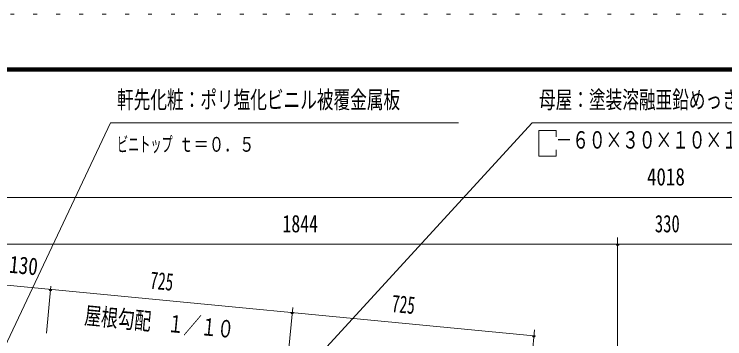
# Model space of a CAD drawing. Units: millimetres, scale not verified. Extents: x -34085 to 34091, y -14700 to 14700.
# Drawn here: x 17032 to 24458, y 11308 to 14700 of the extents above; entities that cross this region are included whole.
import ezdxf
from ezdxf.enums import TextEntityAlignment as Align

# ---------------------------------------------------------------- set-up
doc = ezdxf.new("R2010")
doc.units = ezdxf.units.MM
doc.header["$LTSCALE"] = 80
doc.linetypes.add('USER4', pattern=[3, 0.5, -2.5])
for name, color, linetype, lineweight in [('0-A_2-52DIM', 3, 'Continuous', 18), ('0-C_F-F1PAPER', 5, 'Continuous', 18), ('0-D_F-E_J_ADD', 5, 'USER4', 18)]:
    doc.layers.add(name, color=color, linetype=linetype, lineweight=lineweight)
doc.styles.add('ＭＳ ゴシック', font='')
doc.styles.get('ＭＳ ゴシック').set_extended_font_data('MS Gothic')

msp = doc.modelspace()

# ---------------------------------------------------------------- linework, layer by layer
at = {"layer": '0-A_2-52DIM'}
for p, q in [((22446.34, 13565.9), (19833.41, 10718.92)), ((22446.35, 13565.9), (25456.35, 13565.9)), ((16884.85, 12785.45), (30947.83, 12785.45)), ((23338.85, 9377.93), (23338.85, 12365.45)), ((30947.83, 12295.45), (16884.85, 12295.45)), ((23352.84, 12295.45), (23324.84, 12295.45)), ((22462.98, 11337.56), (16954.96, 11867.92)), ((17414.56, 11857.32), (17367.46, 11368.11)), ((17425.35, 11823.97), (17397.35, 11823.97)), ((19893.27, 11124.9), (19942.2, 11633.02)), ((19951.17, 11580.76), (19923.17, 11580.76)), ((22419.09, 10881.69), (22469.06, 11400.62)), ((22476.98, 11337.55), (22448.98, 11337.55))]:
    msp.add_line(p, q, dxfattribs=at)
for points in [[(16901.58, 11158.64), (18036.34, 13565.9), (21676.34, 13565.9)], [(22696.64, 13418.38), (22696.64, 13483.91), (22516.34, 13483.91), (22516.34, 13215.9)], [(22516.34, 13215.9), (22696.64, 13215.9), (22696.64, 13281.46)]]:
    msp.add_lwpolyline(points, dxfattribs=at)
for centre in [(23338.84, 12295.45), (17411.35, 11823.97), (19937.17, 11580.76), (22462.98, 11337.55)]:
    msp.add_arc(centre, 14, 180, 0, dxfattribs=at)
at = {"layer": '0-C_F-F1PAPER'}
for points in [[(33391.46, -14000), (-6788.54, -14000), (-6788.54, 14140), (33391.46, 14140)], [(33387.96, -13996.5), (33387.96, 14136.5), (-6785.04, 14136.5), (-6785.04, -13996.5)], [(33384.46, -13993), (33384.46, 14133), (-6781.54, 14133), (-6781.54, -13993)], [(33380.96, -13989.5), (-6778.04, -13989.5), (-6778.04, 14129.5), (33380.96, 14129.5)], [(33377.46, -13986), (33377.46, 14126), (-6774.54, 14126), (-6774.54, -13986)], [(33373.96, -13982.5), (-6771.04, -13982.5), (-6771.04, 14122.5), (33373.96, 14122.5)], [(33370.46, -13979), (33370.46, 14119), (-6767.54, 14119), (-6767.54, -13979)], [(33366.96, -13975.5), (-6764.04, -13975.5), (-6764.04, 14115.5), (33366.96, 14115.5)], [(33363.46, -13972), (-6760.54, -13972), (-6760.54, 14112), (33363.46, 14112)], [(33359.96, -13968.5), (-6757.04, -13968.5), (-6757.04, 14108.5), (33359.96, 14108.5)], [(33356.46, -13965), (33356.46, 14105), (-6753.54, 14105), (-6753.54, -13965)]]:
    msp.add_lwpolyline(points, close=True, dxfattribs=at)
at = {"layer": '0-D_F-E_J_ADD'}
msp.add_lwpolyline([(34091.46, -14700), (-7488.54, -14700), (-7488.54, 14700), (34091.46, 14700)], close=True, dxfattribs=at)

# ---------------------------------------------------------------- texts
at = {"layer": '0-A_2-52DIM', "color": 7, "style": 'ＭＳ ゴシック'}
for s, height, width, p in [('軒先化粧：ポリ塩化ビニル被覆金属板', 182.3, 0.7, (18106.34, 13660.78)), ('母屋：塗装溶融亜鉛めっき鋼板', 182.3, 0.7, (22516.34, 13660.78)), ('\u3000－６０×３０×１０×１．６', 182.3, 0.7, (22516.34, 13240.77)), ('ビニトップ ', 155, 0.55, (18106.34, 13215.9)), ('ｔ＝０．５', 155, 0.75, (18749.33, 13215.9)), ('4018', 182.3, 0.8, (23644.74, 12855.45)), ('1844', 182.3, 0.75, (19835.27, 12365.45)), ('330', 182.3, 0.7, (23727.59, 12365.45))]:
    msp.add_text(s, height=height, dxfattribs=dict(at, width=width)).set_placement(p, align=Align.BOTTOM_LEFT)
for s, rotation, width, p in [('130', 354.5, 0.8, (16968.47, 11944.35)), ('725', 354.5, 0.65, (18440.13, 11777.65)), ('725', 354.501, 0.65, (20965.94, 11534.44)), ('屋根勾配\u3000１／１０', 354.5, 0.7, (17755.13, 11409.87))]:
    msp.add_text(s, height=182.3, rotation=rotation, dxfattribs=dict(at, width=width)).set_placement(p, align=Align.BOTTOM_LEFT)

doc.saveas('drawing.dxf')
